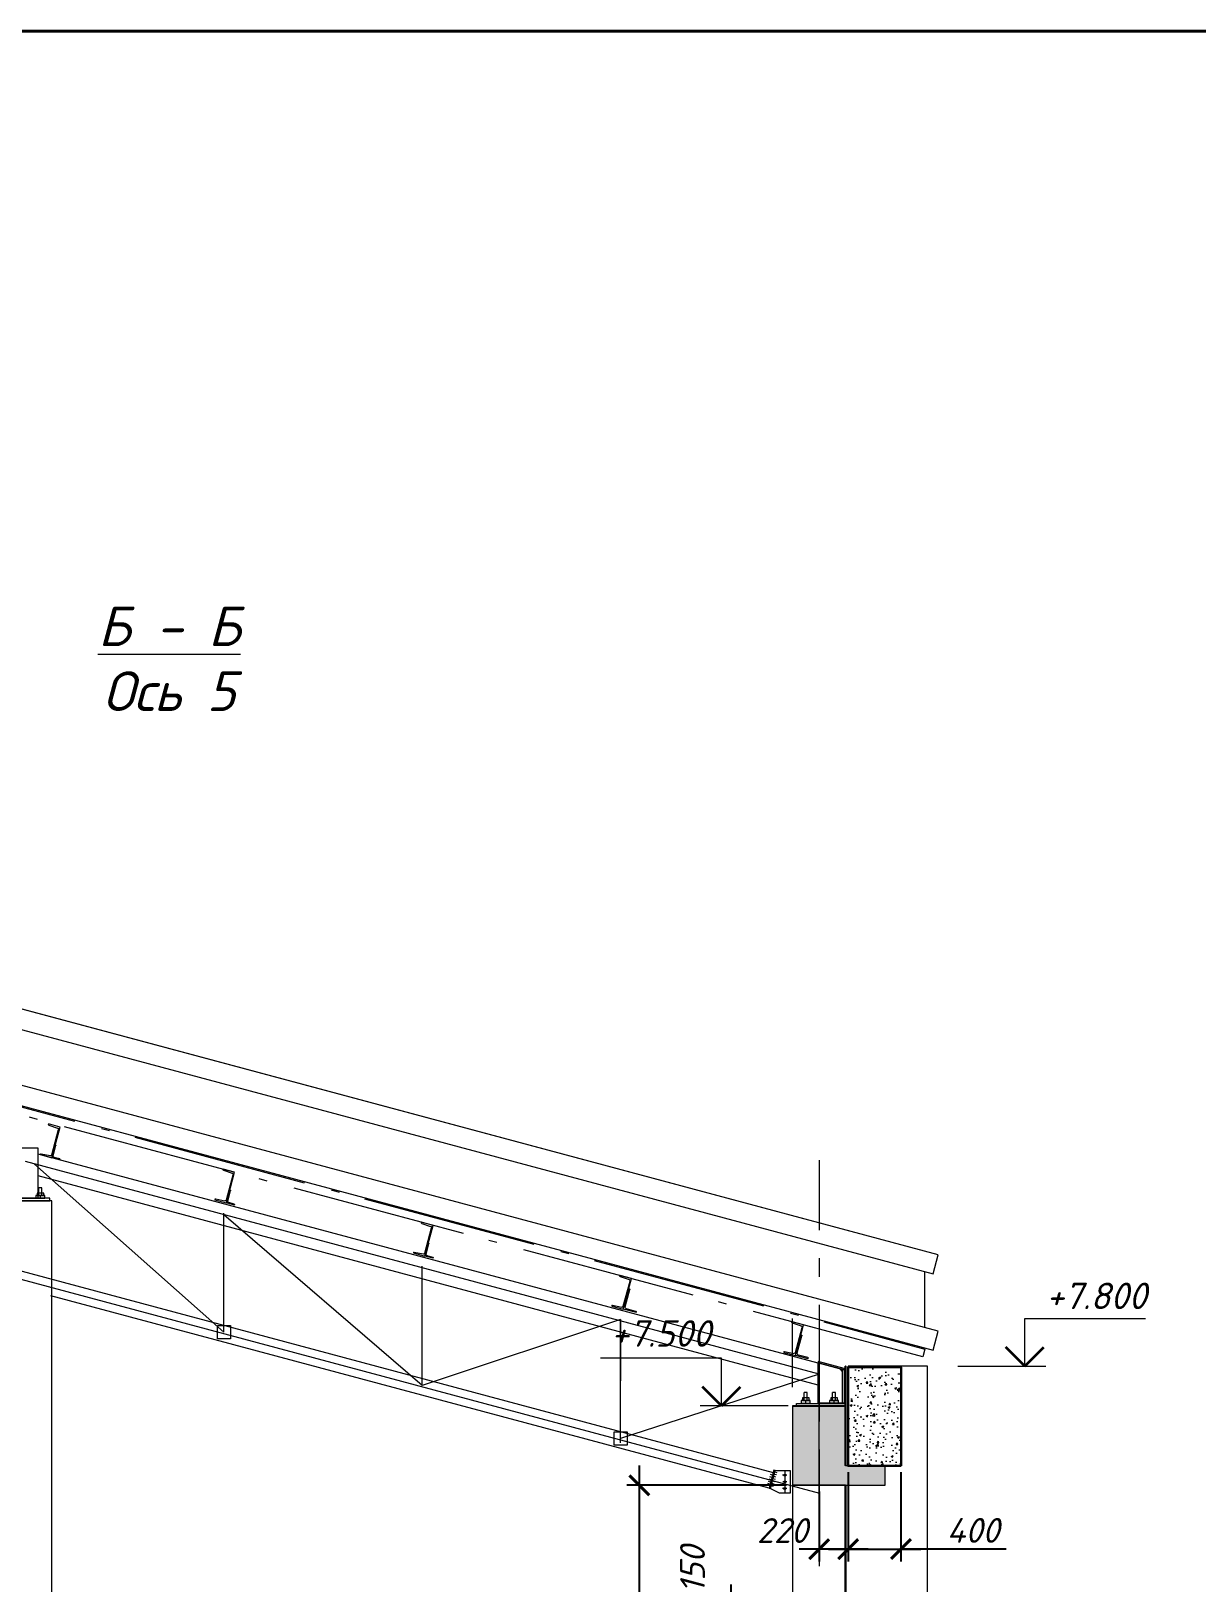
# Model space of a CAD drawing. Header units: millimetres. Extents: x -238377 to 196118, y -123284 to 30177.
# Drawn here: x 139627 to 148440, y -74223 to -62494 of the extents above; entities that cross this region are included whole.
import ezdxf

# ---------------------------------------------------------------- set-up
doc = ezdxf.new("R2010")
doc.units = ezdxf.units.MM
doc.header["$MEASUREMENT"] = 0
doc.linetypes.add('Double Dashed', pattern=[1797.222233, 1325, -211.666656, 63.333344, -197.222233])
doc.linetypes.add('Штрихштриховая', pattern=[10936.110735, 5291.666508, -2116.666555, 1411.111116, -2116.666555])
doc.layers.get('0').update_dxf_attribs({"lineweight": 5})
doc.layers.add('#Hatch', color=7, linetype='Continuous', lineweight=5, true_color=0x4d4d4d)
doc.layers.add('#Каркас', color=7, linetype='Continuous', lineweight=5, true_color=0x757575)
for name, color, linetype, lineweight in [('#Бетон', 10, 'Continuous', 15), ('#Газобетон', 152, 'Continuous', 35), ('#Газобетон вид', 152, 'Continuous', 20), ('#размеры', 7, 'Continuous', 5), ('оси_Ном._пера__96', 7, 'Continuous', 5), ('подп стены Инжзащита_Ном._пера__96', 7, 'Continuous', 13), ('подп стены Инжзащита_Ном._пера__99', 7, 'Continuous', 40), ('текст_Ном._пера__1', 7, 'Continuous', 0), ('чертеж_Ном._пера__96', 7, 'Continuous', 13), ('чертеж_Ном._пера__98', 7, 'Continuous', 35), ('Штриховка', 7, 'Continuous', 9)]:
    doc.layers.add(name, color=color, linetype=linetype, lineweight=lineweight)
doc.layers.add('крыша', color=7, linetype='Continuous')
doc.styles.add('STEP PR', font='isocpeui.ttf')
doc.dimstyles.new('SPDS', dxfattribs={"dimscale": 10, "dimtxt": 2.5, "dimasz": 2, "dimexe": 1.25, "dimexo": 0.625, "dimtad": 1, "dimdec": 0, "dimrnd": 0.001, "dimtxsty": 'STEP PR', "dimblk": 'ARCHTICK', "dimcen": 2.5, "dimdle": 2, "dimclrd": 256, "dimclre": 256, "dimclrt": 7, "dimadec": 0, "dimazin": 2, "dimtfac": 0.75, "dimtdec": 0, "dimtmove": 1, "dimatfit": 3, "dimfxl": 1, "dimtolj": 1, "dimarcsym": 1})

# ---------------------------------------------------------------- blocks, each defined once
blk = doc.blocks.new('_ArchTick')
at = {"color": 0, "linetype": 'ByBlock', "const_width": 0.15}
blk.add_lwpolyline([(-0.5, -0.5), (0.5, 0.5)], dxfattribs=at)
blk = doc.blocks.new('*D880')
at = {"layer": '#размеры', "lineweight": -2, "transparency": 16777216}
for p, q in [((144225, -73335), (144225, -76485)), ((145337, -73485), (144131, -73485)), ((144493, -76335), (144131, -76335))]:
    blk.add_line(p, q, dxfattribs=at)
at = {"layer": 'Defpoints', "color": 0, "transparency": 16777216}
for p in [(145384, -73485), (144225, -76335), (144539, -76335)]:
    blk.add_point(p, dxfattribs=at)
at = {"layer": '#размеры', "lineweight": -2, "transparency": 16777216, "xscale": 150, "yscale": 150, "zscale": 150}
for p, rotation in [((144225, -73485), 90), ((144225, -76335), 270)]:
    blk.add_blockref('_ArchTick', p, dxfattribs=dict(at, rotation=rotation))
at = {"layer": '#размеры', "color": 7, "transparency": 16777216, "insert": (144084, -74910), "char_height": 187.5, "attachment_point": 5, "rotation": 90, "style": 'STEP PR'}
blk.add_mtext('\\A1;2850', dxfattribs=at)
blk = doc.blocks.new('Отметка высоты (ГОСТ)[26]_3', base_point=(115341, -142))
at = {"layer": 'чертеж_Ном._пера__96', "linetype": 'Continuous', "lineweight": 5}
for p, q in [((115341, -142), (115341, 308)), ((115341, 308), (116483, 308)), ((114709, -142), (115541, -142))]:
    blk.add_line(p, q, dxfattribs=at)
at = {"layer": 'чертеж_Ном._пера__98', "linetype": 'Continuous'}
for q in [(115161, 38), (115521, 38)]:
    blk.add_line((115341, -142), q, dxfattribs=at)
blk = doc.blocks.new('*D845')
at = {"layer": '#размеры', "lineweight": -2, "transparency": 16777216}
for p, q in [((145804, -73386), (145804, -74061)), ((146203, -73386), (146203, -74061)), ((145654, -73967), (146353, -73967)), ((146997, -73967), (146203, -73967))]:
    blk.add_line(p, q, dxfattribs=at)
at = {"layer": 'Defpoints', "color": 0, "transparency": 16777216}
for p in [(145804, -73339), (146203, -73339), (146203, -73967)]:
    blk.add_point(p, dxfattribs=at)
at = {"layer": '#размеры', "lineweight": -2, "transparency": 16777216, "xscale": 150, "yscale": 150, "zscale": 150, "rotation": 180}
blk.add_blockref('_ArchTick', (145804, -73967), dxfattribs=at)
at = {"layer": '#размеры', "lineweight": -2, "transparency": 16777216, "xscale": 150, "yscale": 150, "zscale": 150}
blk.add_blockref('_ArchTick', (146203, -73967), dxfattribs=at)
at = {"layer": '#размеры', "color": 7, "lineweight": 5, "transparency": 16777216, "insert": (146747, -73826), "char_height": 187.5, "attachment_point": 5, "style": 'STEP PR'}
blk.add_mtext('\\A1;400', dxfattribs=at)
blk = doc.blocks.new('*D964')
at = {"layer": '#размеры', "lineweight": -2, "transparency": 16777216}
for p, q in [((145584, -73532), (145584, -74061)), ((145804, -73532), (145804, -74061)), ((145954, -73968), (145434, -73968))]:
    blk.add_line(p, q, dxfattribs=at)
at = {"layer": 'Defpoints', "color": 0, "transparency": 16777216}
for p in [(145584, -73485), (145804, -73485), (145584, -73968)]:
    blk.add_point(p, dxfattribs=at)
at = {"layer": '#размеры', "lineweight": -2, "transparency": 16777216, "xscale": 150, "yscale": 150, "zscale": 150, "rotation": 180}
blk.add_blockref('_ArchTick', (145584, -73968), dxfattribs=at)
at = {"layer": '#размеры', "lineweight": -2, "transparency": 16777216, "xscale": 150, "yscale": 150, "zscale": 150}
blk.add_blockref('_ArchTick', (145804, -73968), dxfattribs=at)
at = {"layer": '#размеры', "color": 7, "lineweight": 5, "transparency": 16777216, "insert": (145306, -73827), "char_height": 187.5, "attachment_point": 5, "style": 'STEP PR'}
blk.add_mtext('\\A1;220', dxfattribs=at)
blk = doc.blocks.new('*U815')
for p, q in [((0, 0), (0, 240)), ((0, 240), (90, 240)), ((90, 240), (90, 236)), ((6, 22), (6, 218)), ((86, 232), (16, 228)), ((90, 0), (0, 0)), ((86, 8), (16, 12)), ((90, 4), (90, 0))]:
    blk.add_line(p, q)
for centre, radius, start, end in [((86, 236), 4, 272.7024, 360), ((16, 218), 10.5, 92.7024, 180), ((16, 22), 10.5, 180, 267.2976), ((86, 4), 4, 0, 87.2976)]:
    blk.add_arc(centre, radius, start, end)
blk = doc.blocks.new('*U814')
at = {"color": 0, "linetype": 'ByBlock', "lineweight": -2}
for p, q in [((-9, 22), (-9, 156)), ((0, 160), (-5, 160)), ((0, 0), (0, 160)), ((-100, 0), (-100, 5)), ((-100, 0), (0, 0)), ((-96, 9), (-22, 9))]:
    blk.add_line(p, q, dxfattribs=at)
for centre, radius, start, end in [((-5, 156), 4.3, 89.045, 179.9778), ((-96, 5), 4.3, 90, 180), ((-22, 22), 13, 270, 0)]:
    blk.add_arc(centre, radius, start, end, dxfattribs=at)
blk = doc.blocks.new('*U813')
at = {"color": 0, "linetype": 'ByBlock', "lineweight": -2}
for p, q in [((-63, 0), (-63, 3)), ((-63, 0), (0, 0)), ((-60, 6), (-16, 6)), ((-6, 16), (-6, 97)), ((0, 100), (-3, 100)), ((0, 0), (0, 100))]:
    blk.add_line(p, q, dxfattribs=at)
for centre, radius, start, end in [((-60, 3), 3.3, 90, 180), ((-16, 16), 10, 270, 0), ((-3, 97), 3.3, 89.045, 179.9778)]:
    blk.add_arc(centre, radius, start, end, dxfattribs=at)
blk = doc.blocks.new('*D1002')
at = {"layer": '#размеры', "lineweight": -2, "transparency": 16777216}
for p, q in [((144919, -74685), (144919, -74235)), ((145757, -74385), (144825, -74385)), ((145757, -74535), (144825, -74535))]:
    blk.add_line(p, q, dxfattribs=at)
at = {"layer": 'Defpoints', "color": 0, "transparency": 16777216}
for p in [(144919, -74385), (145804, -74385), (145804, -74535)]:
    blk.add_point(p, dxfattribs=at)
at = {"layer": '#размеры', "lineweight": -2, "transparency": 16777216, "xscale": 150, "yscale": 150, "zscale": 150}
for p, rotation in [((144919, -74385), 90), ((144919, -74535), 270)]:
    blk.add_blockref('_ArchTick', p, dxfattribs=dict(at, rotation=rotation))
at = {"layer": '#размеры', "color": 7, "transparency": 16777216, "insert": (144627, -74122), "char_height": 187.5, "attachment_point": 5, "rotation": 90, "style": 'STEP PR'}
blk.add_mtext('\\A1;150', dxfattribs=at)

msp = doc.modelspace()

# ---------------------------------------------------------------- hatches: boundary and pattern name
at = {"layer": '#Hatch'}
h = msp.add_hatch(dxfattribs=at)
h.set_pattern_fill('AR-CONC', color=256, scale=20)
h.set_pattern_definition([(50, (0, 0), (143.45204, -12.55043), [15, -165]), (355, (0, 0), (-27.75027, 150.43843), [12, -132]), (100.45144, (11.95, -1.05), (115.70177, 137.888), [12.74804, -140.22842]), (46.1842, (0, 40), (213.44827, -33.10386), [22.5, -247.5]), (96.63564, (17.79, 37.24), (186.9324, 194.82372), [19.12207, -210.34275]), (351.18416, (0, 40), (186.9324, 194.82372), [18, -198]), (21, (20, 30), (119.38141, -80.52378), [15, -165]), (326, (20, 30), (48.66307, 145.03001), [12, -132]), (71.45144, (29.95, 23.29), (168.04448, 64.50623), [12.74804, -140.22842]), (37.5, (0, 0), (2.431971, 66.57877), [0, -130.4, 0, -134, 0, -132.5]), (7.5, (0, 0), (52.613907, 78.882342), [0, -76.4, 0, -127.4, 0, -50.5]), (327.5, (-44.6, 0), (106.764487, -4.510974), [0, -50, 0, -156, 0, -207]), (317.5, (-64.6, 0), (116.637234, 20.020996), [0, -65, 0, -103.6, 0, -147])])
h.paths.add_polyline_path([(146203.4, -73339.3), (145803.6, -73339.3), (145803.6, -72592.3), (146203.4, -72592.3)])
at = {"layer": '#Каркас', "ltscale": 50}
msp.add_hatch(color=256, dxfattribs=at).paths.add_polyline_path([(145759.7, -72625.8), (145742.2, -72604.2), (145759.2, -72608.7)])
msp.add_hatch(color=256, dxfattribs=at).paths.add_polyline_path([(145759.7, -72625.8), (145742.2, -72604.2), (145759.2, -72608.7)])
msp.add_hatch(color=256, dxfattribs=at).paths.add_polyline_path([(145759.7, -72625.8), (145742.2, -72604.2), (145759.2, -72608.7)])
msp.add_hatch(color=256, dxfattribs=at).paths.add_polyline_path([(145759.7, -72625.8), (145742.2, -72604.2), (145759.2, -72608.7)])
at = {"layer": 'Штриховка', "lineweight": 0, "true_color": 0x9c9c9c}
h = msp.add_hatch(color=253, dxfattribs=at)
h.dxf.hatch_style = 1
h.paths.add_polyline_path([(145783.6, -72886.3), (145783.6, -73339.3), (146083.6, -73339.3), (146083.6, -73485.3), (145383.9, -73485.3), (145383.5, -72984.2), (145383.5, -72885.8)])

# ---------------------------------------------------------------- linework, layer by layer
at = {"layer": '#Бетон'}
for points in [[(139383.6, -76335.3), (139783.6, -76335.3), (139783.6, -71336), (139383.6, -71336)], [(145383.6, -76335.3), (145783.6, -76335.3), (145783.6, -73485.3), (145383.6, -73485.3)]]:
    msp.add_lwpolyline(points, close=True, dxfattribs=at)
at = {"layer": '#Газобетон', "lineweight": 30}
msp.add_lwpolyline([(146203.4, -73339.3), (145803.6, -73339.3), (145803.6, -72592.3), (146203.4, -72592.3)], close=True, dxfattribs=at)
at = {"layer": '#Газобетон вид'}
msp.add_lwpolyline([(145803.6, -76535.3), (145803.6, -80535.6), (146403.9, -80535.6), (146403.9, -72585.5), (145803.6, -72585.3), (145803.6, -73339.3), (146103.6, -73339.3)], dxfattribs=at)
at = {"layer": '#Каркас'}
for p, q in [((145589.8, -73547.6), (133783.9, -70384.2)), ((145589.8, -73547.6), (133783.9, -70384.2)), ((145589.8, -73547.6), (133783.9, -70384.2)), ((145589.8, -73547.6), (133783.9, -70384.2)), ((145583.9, -72646), (139583.9, -71038.3)), ((145583.9, -72646), (139583.9, -71038.3)), ((145583.9, -72646), (139583.9, -71038.3)), ((145583.9, -72646), (139583.9, -71038.3)), ((141083.9, -72328.8), (139653.9, -71057.1)), ((141083.9, -72328.8), (139653.9, -71057.1)), ((141083.9, -72328.8), (139653.9, -71057.1)), ((141083.9, -72328.8), (139653.9, -71057.1)), ((145578, -72561.6), (139681.7, -70981.7)), ((145578, -72561.6), (139681.7, -70981.7)), ((145578, -72561.6), (139681.7, -70981.7)), ((145578, -72561.6), (139681.7, -70981.7)), ((145578, -72728), (139681.7, -71147.3)), ((145578, -72728), (139681.7, -71147.3)), ((145578, -72728), (139681.7, -71147.3)), ((145578, -72728), (139681.7, -71147.3)), ((141083.9, -72328), (141083.9, -71428)), ((141083.9, -72328), (141083.9, -71428)), ((141083.9, -72328), (141083.9, -71428)), ((141083.9, -72328), (141083.9, -71428)), ((142583.9, -72729.9), (141083.9, -71440.2)), ((142583.9, -72729.9), (141083.9, -71440.2)), ((142583.9, -72729.9), (141083.9, -71440.2)), ((142583.9, -72729.9), (141083.9, -71440.2)), ((145238.1, -73390.2), (139381.3, -71820.9)), ((145238.1, -73390.2), (139381.3, -71820.9)), ((145238.1, -73390.2), (139381.3, -71820.9)), ((145238.1, -73390.2), (139381.3, -71820.9)), ((142583.9, -72729.9), (142583.9, -71829.9)), ((142583.9, -72729.9), (142583.9, -71829.9)), ((142583.9, -72729.9), (142583.9, -71829.9)), ((142583.9, -72729.9), (142583.9, -71829.9)), ((145206.4, -73507), (139777.4, -72052.3)), ((145206.4, -73507), (139777.4, -72052.3)), ((145206.4, -73507), (139777.4, -72052.3)), ((145206.4, -73507), (139777.4, -72052.3)), ((144083.5, -72231.8), (142583.9, -72729.9)), ((144083.5, -72231.8), (142583.9, -72729.9)), ((144083.5, -72231.8), (142583.9, -72729.9)), ((144083.5, -72231.8), (142583.9, -72729.9)), ((144083.5, -73131.9), (144083.5, -72231.8)), ((144083.5, -73131.9), (144083.5, -72231.8)), ((144083.5, -73131.9), (144083.5, -72231.8)), ((144083.5, -73131.9), (144083.5, -72231.8)), ((145583.9, -72646), (144083.9, -73132.7)), ((145583.9, -72646), (144083.9, -73132.7)), ((145583.9, -72646), (144083.9, -73132.7)), ((145583.9, -72646), (144083.9, -73132.7)), ((145340, -73409.3), (145308.6, -73409.3)), ((145340, -73409.3), (145308.6, -73409.3)), ((145340, -73409.3), (145308.6, -73409.3)), ((145340, -73409.3), (145308.6, -73409.3)), ((145340, -73409.3), (145308.6, -73409.3)), ((145340, -73409.3), (145308.6, -73409.3)), ((145340, -73409.3), (145308.6, -73409.3)), ((145340, -73409.3), (145308.6, -73409.3)), ((145324.3, -73374.5), (145324.3, -73538.7)), ((145324.3, -73374.5), (145324.3, -73538.7)), ((145324.3, -73374.5), (145324.3, -73538.7)), ((145324.3, -73374.5), (145324.3, -73538.7)), ((145339.6, -73509.6), (145308.2, -73509.6)), ((145339.6, -73509.6), (145308.2, -73509.6)), ((145339.6, -73509.6), (145308.2, -73509.6)), ((145339.6, -73509.6), (145308.2, -73509.6)), ((145340.4, -73459.8), (145309, -73459.8)), ((145340.4, -73459.8), (145309, -73459.8)), ((145340.4, -73459.8), (145309, -73459.8)), ((145340.4, -73459.8), (145309, -73459.8))]:
    msp.add_line(p, q, dxfattribs=at)
at = {"layer": '#Каркас', "ltscale": 50}
for p, q in [((139687, -71296), (139687, -71236)), ((139709.2, -71236), (139687, -71236)), ((139687, -71296), (139687, -71236)), ((139709.2, -71236), (139687, -71236)), ((139687, -71296), (139687, -71236)), ((139709.2, -71236), (139687, -71236)), ((139687, -71296), (139687, -71236)), ((139709.2, -71236), (139687, -71236)), ((139698.1, -71316), (139698.1, -71301)), ((139698.1, -71316), (139698.1, -71301)), ((139698.1, -71316), (139698.1, -71301)), ((139698.1, -71316), (139698.1, -71301)), ((139709.2, -71296), (139709.2, -71236)), ((139709.2, -71296), (139709.2, -71236)), ((139709.2, -71296), (139709.2, -71236)), ((139709.2, -71296), (139709.2, -71236)), ((145587.8, -72864.4), (145587.8, -72562.2)), ((145587.8, -72864.4), (145587.8, -72562.2)), ((145587.8, -72864.4), (145587.8, -72562.2)), ((145587.8, -72864.4), (145587.8, -72562.2)), ((145759.7, -72625.8), (145742.2, -72604.2)), ((145759.7, -72625.8), (145742.2, -72604.2)), ((145759.7, -72625.8), (145742.2, -72604.2)), ((145759.7, -72625.8), (145742.2, -72604.2)), ((145759.7, -72864.4), (145759.7, -72609)), ((145759.7, -72864.4), (145759.7, -72609)), ((145759.7, -72864.4), (145759.7, -72609)), ((145759.7, -72864.4), (145759.7, -72609)), ((145472, -72844.4), (145472, -72784.4)), ((145494.2, -72784.4), (145472, -72784.4)), ((145472, -72844.4), (145472, -72784.4)), ((145494.2, -72784.4), (145472, -72784.4)), ((145472, -72844.4), (145472, -72784.4)), ((145494.2, -72784.4), (145472, -72784.4)), ((145472, -72844.4), (145472, -72784.4)), ((145494.2, -72784.4), (145472, -72784.4)), ((145494.2, -72844.4), (145494.2, -72784.4)), ((145494.2, -72844.4), (145494.2, -72784.4)), ((145494.2, -72844.4), (145494.2, -72784.4)), ((145494.2, -72844.4), (145494.2, -72784.4)), ((145686.2, -72844.4), (145686.2, -72784.4)), ((145708.4, -72784.4), (145686.2, -72784.4)), ((145686.2, -72844.4), (145686.2, -72784.4)), ((145708.4, -72784.4), (145686.2, -72784.4)), ((145686.2, -72844.4), (145686.2, -72784.4)), ((145708.4, -72784.4), (145686.2, -72784.4)), ((145686.2, -72844.4), (145686.2, -72784.4)), ((145708.4, -72784.4), (145686.2, -72784.4)), ((145708.4, -72844.4), (145708.4, -72784.4)), ((145708.4, -72844.4), (145708.4, -72784.4)), ((145708.4, -72844.4), (145708.4, -72784.4)), ((145708.4, -72844.4), (145708.4, -72784.4)), ((145483.1, -72864.4), (145483.1, -72849.4)), ((145483.1, -72864.4), (145483.1, -72849.4)), ((145483.1, -72864.4), (145483.1, -72849.4)), ((145483.1, -72864.4), (145483.1, -72849.4)), ((145697.3, -72864.4), (145697.3, -72849.4)), ((145697.3, -72864.4), (145697.3, -72849.4)), ((145697.3, -72864.4), (145697.3, -72849.4)), ((145697.3, -72864.4), (145697.3, -72849.4))]:
    msp.add_line(p, q, dxfattribs=at)
at = {"layer": '#Каркас'}
for points in [[(146445.5, -71886.4), (146483.9, -71742.8), (134153.6, -68437.9), (134153.6, -68593.2)], [(146445.5, -71886.4), (146483.9, -71742.8), (134192.5, -68448.4), (134153.6, -68593.2)], [(146445.5, -71886.4), (146483.9, -71742.8), (134192.5, -68448.4), (134153.6, -68593.2)], [(146445.5, -71886.4), (146483.9, -71742.8), (134192.5, -68448.4), (134153.6, -68593.2)], [(146445.7, -72462.8), (146484.1, -72319.2), (134134.8, -69009.3), (134134.8, -69164.6)], [(146445.7, -72462.8), (146484.1, -72319.2), (134134.8, -69009.3), (134134.8, -69164.6)], [(146445.7, -72462.8), (146484.1, -72319.2), (134134.8, -69009.3), (134134.8, -69164.6)], [(146445.7, -72462.8), (146484.1, -72319.2), (134134.8, -69009.3), (134134.8, -69164.6)]]:
    msp.add_lwpolyline(points, close=True, dxfattribs=at)
at = {"layer": '#Каркас', "linetype": 'Double Dashed'}
for points in [[(133466.9, -68994.4), (146383.9, -72455.6), (146368.4, -72513.6), (133466.9, -69056.5)], [(133466.9, -68994.4), (146383.9, -72455.6), (146368.4, -72513.6), (133466.9, -69056.5)], [(133466.9, -68994.4), (146383.9, -72455.6), (146368.4, -72513.6), (133466.9, -69056.5)], [(133466.9, -68994.4), (146383.9, -72455.6), (146368.4, -72513.6), (133466.9, -69056.5)], [(146383.9, -72292.4), (146383.9, -71869.9)], [(146383.9, -72292.4), (146383.9, -71869.9)], [(146383.9, -72292.4), (146383.9, -71869.9)], [(146383.9, -72292.4), (146383.9, -71869.9)], [(144083.3, -73165.3), (144084.5, -72232.6)], [(144083.3, -73165.3), (144084.5, -72232.6)], [(144083.3, -73165.3), (144084.5, -72232.6)], [(144083.3, -73165.3), (144084.5, -72232.6)], [(145783.6, -73339.3), (145783.6, -72885.3), (145383.6, -72885.3), (145383.6, -73485.3), (146083.6, -73485.3), (146083.6, -73339.3), (145783.6, -73339.3)], [(145252.7, -73374.5), (145243.1, -73371.9), (145206.3, -73507), (145216, -73509.6), (145252.7, -73374.5)], [(145252.7, -73374.5), (145243.1, -73371.9), (145206.3, -73507), (145216, -73509.6), (145252.7, -73374.5)], [(145252.7, -73374.5), (145243.1, -73371.9), (145206.3, -73507), (145216, -73509.6), (145252.7, -73374.5)], [(145252.7, -73374.5), (145243.1, -73371.9), (145206.3, -73507), (145216, -73509.6), (145252.7, -73374.5)], [(145227.8, -73425.8), (145210.5, -73420.7)], [(145227.8, -73425.8), (145210.5, -73420.7)], [(145227.8, -73425.8), (145210.5, -73420.7)], [(145227.8, -73425.8), (145210.5, -73420.7)], [(145252.3, -73374.4), (145364.6, -73374.5), (145364.3, -73545), (145284.3, -73545), (145214, -73509.1)], [(145252.3, -73374.4), (145364.6, -73374.5), (145364.3, -73545), (145284.3, -73545), (145214, -73509.1)], [(145252.3, -73374.4), (145364.6, -73374.5), (145364.3, -73545), (145284.3, -73545), (145214, -73509.1)], [(145252.3, -73374.4), (145364.6, -73374.5), (145364.3, -73545), (145284.3, -73545), (145214, -73509.1)], [(145232.8, -73408.5), (145215.5, -73403.4)], [(145232.8, -73408.5), (145215.5, -73403.4)], [(145232.8, -73408.5), (145215.5, -73403.4)], [(145232.8, -73408.5), (145215.5, -73403.4)], [(145237.8, -73391.2), (145220.5, -73386.2)], [(145237.8, -73391.2), (145220.5, -73386.2)], [(145237.8, -73391.2), (145220.5, -73386.2)], [(145237.8, -73391.2), (145220.5, -73386.2)], [(145258, -73424.5), (145240.6, -73419.8)], [(145258, -73424.5), (145240.6, -73419.8)], [(145258, -73424.5), (145240.6, -73419.8)], [(145258, -73424.5), (145240.6, -73419.8)], [(145262.7, -73407.2), (145245.4, -73402.4)], [(145262.7, -73407.2), (145245.4, -73402.4)], [(145262.7, -73407.2), (145245.4, -73402.4)], [(145262.7, -73407.2), (145245.4, -73402.4)], [(145267.5, -73389.8), (145250.2, -73385.1)], [(145267.5, -73389.8), (145250.2, -73385.1)], [(145267.5, -73389.8), (145250.2, -73385.1)], [(145267.5, -73389.8), (145250.2, -73385.1)], [(145383.9, -73367.4), (145383.9, -73617.4)], [(145383.9, -73367.4), (145383.9, -73617.4)], [(145383.9, -73367.4), (145383.9, -73617.4)], [(145383.9, -73367.4), (145383.9, -73617.4)], [(145212.7, -73477.6), (145195.5, -73472.6)], [(145212.7, -73477.6), (145195.5, -73472.6)], [(145212.7, -73477.6), (145195.5, -73472.6)], [(145212.7, -73477.6), (145195.5, -73472.6)], [(145217.8, -73460.3), (145200.5, -73455.3)], [(145217.8, -73460.3), (145200.5, -73455.3)], [(145217.8, -73460.3), (145200.5, -73455.3)], [(145217.8, -73460.3), (145200.5, -73455.3)], [(145222.8, -73443), (145205.5, -73438)], [(145222.8, -73443), (145205.5, -73438)], [(145222.8, -73443), (145205.5, -73438)], [(145222.8, -73443), (145205.5, -73438)], [(145238.8, -73494), (145221.5, -73489.2)], [(145238.8, -73494), (145221.5, -73489.2)], [(145238.8, -73494), (145221.5, -73489.2)], [(145238.8, -73494), (145221.5, -73489.2)], [(145243.6, -73476.6), (145226.3, -73471.8)], [(145243.6, -73476.6), (145226.3, -73471.8)], [(145243.6, -73476.6), (145226.3, -73471.8)], [(145243.6, -73476.6), (145226.3, -73471.8)], [(145248.4, -73459.3), (145231.1, -73454.5)], [(145248.4, -73459.3), (145231.1, -73454.5)], [(145248.4, -73459.3), (145231.1, -73454.5)], [(145248.4, -73459.3), (145231.1, -73454.5)], [(145253.2, -73441.9), (145235.8, -73437.1)], [(145253.2, -73441.9), (145235.8, -73437.1)], [(145253.2, -73441.9), (145235.8, -73437.1)], [(145253.2, -73441.9), (145235.8, -73437.1)]]:
    msp.add_lwpolyline(points, dxfattribs=at)
at = {"layer": '#Каркас', "linetype": 'Double Dashed', "ltscale": 50}
for points in [[(139486.2, -71316), (139681.7, -71316), (139681.7, -70938.2), (139486.2, -70938.2)], [(139486.2, -71316), (139681.7, -71316), (139681.7, -70938.2), (139486.2, -70938.2)], [(139486.2, -71316), (139681.7, -71316), (139681.7, -70938.2), (139486.2, -70938.2)], [(139486.2, -71316), (139681.7, -71316), (139681.7, -70938.2), (139486.2, -70938.2)], [(139664.1, -71316), (139732.1, -71316), (139732.1, -71296), (139664.1, -71296)], [(139664.1, -71316), (139732.1, -71316), (139732.1, -71296), (139664.1, -71296)], [(139664.1, -71316), (139732.1, -71316), (139732.1, -71296), (139664.1, -71296)], [(139664.1, -71316), (139732.1, -71316), (139732.1, -71296), (139664.1, -71296)], [(139674.1, -71296), (139724.1, -71296), (139724.1, -71276), (139674.1, -71276)], [(139674.1, -71296), (139724.1, -71296), (139724.1, -71276), (139674.1, -71276)], [(139674.1, -71296), (139724.1, -71296), (139724.1, -71276), (139674.1, -71276)], [(139674.1, -71296), (139724.1, -71296), (139724.1, -71276), (139674.1, -71276)], [(139398.8, -71336), (139769, -71336), (139769, -71316), (139398.8, -71316)], [(139398.8, -71336), (139769, -71336), (139769, -71316), (139398.8, -71316)], [(139398.8, -71336), (139769, -71336), (139769, -71316), (139398.8, -71316)], [(139398.8, -71336), (139769, -71336), (139769, -71316), (139398.8, -71316)], [(145773.5, -72864.4), (145578, -72864.4), (145578, -72559.5), (145773.5, -72612.7)], [(145773.5, -72864.4), (145578, -72864.4), (145578, -72559.5), (145773.5, -72612.7)], [(145773.5, -72864.4), (145578, -72864.4), (145578, -72559.5), (145773.5, -72612.7)], [(145773.5, -72864.4), (145578, -72864.4), (145578, -72559.5), (145773.5, -72612.7)], [(145459.1, -72844.4), (145509.1, -72844.4), (145509.1, -72824.4), (145459.1, -72824.4)], [(145459.1, -72844.4), (145509.1, -72844.4), (145509.1, -72824.4), (145459.1, -72824.4)], [(145459.1, -72844.4), (145509.1, -72844.4), (145509.1, -72824.4), (145459.1, -72824.4)], [(145459.1, -72844.4), (145509.1, -72844.4), (145509.1, -72824.4), (145459.1, -72824.4)], [(145673.3, -72844.4), (145723.3, -72844.4), (145723.3, -72824.4), (145673.3, -72824.4)], [(145673.3, -72844.4), (145723.3, -72844.4), (145723.3, -72824.4), (145673.3, -72824.4)], [(145673.3, -72844.4), (145723.3, -72844.4), (145723.3, -72824.4), (145673.3, -72824.4)], [(145673.3, -72844.4), (145723.3, -72844.4), (145723.3, -72824.4), (145673.3, -72824.4)], [(145782.8, -72886), (145412.5, -72886), (145412.5, -72866), (145782.8, -72866)], [(145782.8, -72886), (145412.5, -72886), (145412.5, -72866), (145782.8, -72866)], [(145782.8, -72886), (145412.5, -72886), (145412.5, -72866), (145782.8, -72866)], [(145782.8, -72886), (145412.5, -72886), (145412.5, -72866), (145782.8, -72866)], [(145449.1, -72864.4), (145517.1, -72864.4), (145517.1, -72844.4), (145449.1, -72844.4)], [(145449.1, -72864.4), (145517.1, -72864.4), (145517.1, -72844.4), (145449.1, -72844.4)], [(145449.1, -72864.4), (145517.1, -72864.4), (145517.1, -72844.4), (145449.1, -72844.4)], [(145449.1, -72864.4), (145517.1, -72864.4), (145517.1, -72844.4), (145449.1, -72844.4)], [(145663.3, -72864.4), (145731.3, -72864.4), (145731.3, -72844.4), (145663.3, -72844.4)], [(145663.3, -72864.4), (145731.3, -72864.4), (145731.3, -72844.4), (145663.3, -72844.4)], [(145663.3, -72864.4), (145731.3, -72864.4), (145731.3, -72844.4), (145663.3, -72844.4)], [(145663.3, -72864.4), (145731.3, -72864.4), (145731.3, -72844.4), (145663.3, -72844.4)]]:
    msp.add_lwpolyline(points, close=True, dxfattribs=at)
at = {"layer": '#Каркас', "linetype": 'Double Dashed'}
for points in [[(141135.3, -72377.5), (141035.3, -72377.5), (141035.3, -72277.5), (141135.3, -72277.5)], [(141135.3, -72377.5), (141035.3, -72377.5), (141035.3, -72277.5), (141135.3, -72277.5)], [(141135.3, -72377.5), (141035.3, -72377.5), (141035.3, -72277.5), (141135.3, -72277.5)], [(141135.3, -72377.5), (141035.3, -72377.5), (141035.3, -72277.5), (141135.3, -72277.5)], [(141135.4, -72377.5), (141035.4, -72377.5), (141035.4, -72277.5), (141135.4, -72277.5)], [(141135.4, -72377.5), (141035.4, -72377.5), (141035.4, -72277.5), (141135.4, -72277.5)], [(141135.4, -72377.5), (141035.4, -72377.5), (141035.4, -72277.5), (141135.4, -72277.5)], [(141135.4, -72377.5), (141035.4, -72377.5), (141035.4, -72277.5), (141135.4, -72277.5)], [(144133.9, -73181), (144033.9, -73181), (144033.9, -73081), (144133.9, -73081)], [(144133.9, -73181), (144033.9, -73181), (144033.9, -73081), (144133.9, -73081)], [(144133.9, -73181), (144033.9, -73181), (144033.9, -73081), (144133.9, -73081)], [(144133.9, -73181), (144033.9, -73181), (144033.9, -73081), (144133.9, -73081)]]:
    msp.add_lwpolyline(points, close=True, dxfattribs=at)
at = {"layer": '#Каркас', "linetype": 'Double Dashed', "ltscale": 50}
for points in [[(145773.5, -72612.7), (145773.5, -72602.7), (145578, -72549.5), (145578, -72559.5), (145773.5, -72612.7)], [(145773.5, -72612.7), (145773.5, -72602.7), (145578, -72549.5), (145578, -72559.5), (145773.5, -72612.7)], [(145773.5, -72612.7), (145773.5, -72602.7), (145578, -72549.5), (145578, -72559.5), (145773.5, -72612.7)], [(145773.5, -72612.7), (145773.5, -72602.7), (145578, -72549.5), (145578, -72559.5), (145773.5, -72612.7)], [(145773.5, -72612.7), (145578, -72559.5)], [(145773.5, -72612.7), (145578, -72559.5)], [(145773.5, -72612.7), (145578, -72559.5)], [(145773.5, -72612.7), (145578, -72559.5)], [(145384.2, -72886), (145783.9, -72886)], [(145384.2, -72886), (145783.9, -72886)], [(145384.2, -72886), (145783.9, -72886)], [(145384.2, -72886), (145783.9, -72886)]]:
    msp.add_lwpolyline(points, dxfattribs=at)
at = {"layer": '#Каркас'}
for centre in [(145324.3, -73409.3), (145324.3, -73409.3), (145324.3, -73409.3), (145324.3, -73409.3), (145323.9, -73509.6), (145323.9, -73509.6), (145323.9, -73509.6), (145323.9, -73509.6), (145324.7, -73459.8), (145324.7, -73459.8), (145324.7, -73459.8), (145324.7, -73459.8)]:
    msp.add_circle(centre, 7.36, dxfattribs=at)
at = {"color": 5, "lineweight": 40}
msp.add_lwpolyline([(41116.1, -62493.8), (196117.6, -62493.8), (196117.6, -123284.4), (41116.1, -123284.4)], close=True, dxfattribs=at)
at = {"layer": 'крыша', "lineweight": 30}
for points in [[(145783.6, -72585.5), (145783.6, -72585.5), (145783.6, -73335.3)], [(145783.6, -73485.3), (145783.6, -76335.3)]]:
    msp.add_lwpolyline(points, dxfattribs=at)
at = {"layer": 'оси_Ном._пера__96', "linetype": 'Штрихштриховая', "ltscale": 0.1}
msp.add_line((145583.6, -71027.5), (145583.6, -84000.7), dxfattribs=at)
at = {"layer": 'оси_Ном._пера__96', "color": 0, "linetype": 'Штрихштриховая'}
msp.add_line((145583.6, -73735.3), (145583.6, -72735.3), dxfattribs=at)
at = {"layer": 'подп стены Инжзащита_Ном._пера__96'}
msp.add_lwpolyline([(145383.6, -72742.6), (145383.6, -72224.3)], dxfattribs=at)

# ---------------------------------------------------------------- block references
at = {"layer": '#Каркас', "extrusion": (0, 0, -1), "zscale": -1, "rotation": 15}
for name, p in [('*U815', (-139783.9, -71009.1)), ('*U815', (-139783.9, -71009.1)), ('*U815', (-139783.9, -71009.1)), ('*U815', (-139783.9, -71009.1)), ('*U813', (-139783.9, -71009.1)), ('*U813', (-139783.9, -71009.1)), ('*U813', (-139783.9, -71009.1)), ('*U813', (-139783.9, -71009.1)), ('*U815', (-141104, -71350.6)), ('*U815', (-141104, -71350.6)), ('*U815', (-141104, -71350.6)), ('*U815', (-141104, -71350.6)), ('*U813', (-141104, -71350.6)), ('*U813', (-141104, -71350.6)), ('*U813', (-141104, -71350.6)), ('*U813', (-141104, -71350.6)), ('*U815', (-142604, -71752.5)), ('*U815', (-142604, -71752.5)), ('*U815', (-142604, -71752.5)), ('*U815', (-142604, -71752.5)), ('*U813', (-142604, -71752.5)), ('*U813', (-142604, -71752.5)), ('*U813', (-142604, -71752.5)), ('*U813', (-142604, -71752.5)), ('*U815', (-144104, -72154.4)), ('*U815', (-144104, -72154.4)), ('*U815', (-144104, -72154.4)), ('*U815', (-144104, -72154.4)), ('*U814', (-144104, -72154.4)), ('*U814', (-144104, -72154.4)), ('*U814', (-144104, -72154.4)), ('*U814', (-144104, -72154.4)), ('*U815', (-145404.6, -72503.8)), ('*U815', (-145404.6, -72503.8)), ('*U815', (-145404.6, -72503.8)), ('*U815', (-145404.6, -72503.8)), ('*U814', (-145404.6, -72503.8)), ('*U814', (-145404.6, -72503.8)), ('*U814', (-145404.6, -72503.8)), ('*U814', (-145404.6, -72503.8))]:
    msp.add_blockref(name, p, dxfattribs=at)
at = {"layer": 'чертеж_Ном._пера__96', "linetype": 'Continuous', "yscale": 0.8, "zscale": 0.8}
for p, xscale in [((147138.5, -72585.5), 0.8), ((144845.5, -72885), -0.8)]:
    msp.add_blockref('Отметка высоты (ГОСТ)[26]_3', p, dxfattribs=dict(at, xscale=xscale))

# ---------------------------------------------------------------- texts
at = {"layer": 'подп стены Инжзащита_Ном._пера__99', "style": 'STEP PR'}
for s, p in [('+7.800', (147299.7, -72153.6)), ('+7.500', (144010.6, -72437.5))]:
    msp.add_text(s, height=200, dxfattribs=at).set_placement(p)
at = {"layer": 'текст_Ном._пера__1', "linetype": 'Continuous', "insert": (140671.2, -67237.8), "char_height": 300, "width": 2734.879, "attachment_point": 5, "line_spacing_factor": 0.981818, "style": 'STEP PR'}
msp.add_mtext('{\\fISOCPEUR|b1|i1|c204|p34;\\LБ - Б\\P\\lОсь 5\\H1.3636x; }', dxfattribs=at)

# ---------------------------------------------------------------- dimensions: what is measured, and where the dimension line sits
at = {"layer": '#размеры'}
dim = msp.add_linear_dim(base=(144224.5, -76335.3), p1=(145383.9, -73485.3), p2=(144539.5, -76335.3), angle=90, dimstyle='SPDS', override={"dimscale": 75, "dimtxsty": 'STEP PR'}, dxfattribs=at)
dim.commit()
dim.dimension.update_dxf_attribs({"geometry": '*D880', "text_midpoint": (144083.9, -74910.3)})
at = {"layer": '#размеры', "lineweight": 5}
for base, p1, p2, picture, middle in [((146203.4, -73967.1), (145803.6, -73339.3), (146203.4, -73339.3), '*D845', (146746.6, -74022.5)), ((145583.6, -73967.7), (145803.6, -73485.3), (145583.6, -73485.3), '*D964', (145306.3, -73967.7))]:
    dim = msp.add_linear_dim(base=base, p1=p1, p2=p2, dimstyle='SPDS', override={"dimscale": 75, "dimtxsty": 'STEP PR'}, dxfattribs=at)
    dim.commit()
    dim.dimension.update_dxf_attribs({"geometry": picture, "text_midpoint": middle, "dimtype": 160})
at = {"layer": '#размеры'}
dim = msp.add_linear_dim(base=(144919, -74385.3), p1=(145803.6, -74535.3), p2=(145803.6, -74385.3), angle=90, dimstyle='SPDS', override={"dimscale": 75, "dimtxsty": 'STEP PR'}, dxfattribs=at)
dim.commit()
dim.dimension.update_dxf_attribs({"geometry": '*D1002', "text_midpoint": (144767.7, -74122.5), "dimtype": 160})

doc.saveas('drawing.dxf')
